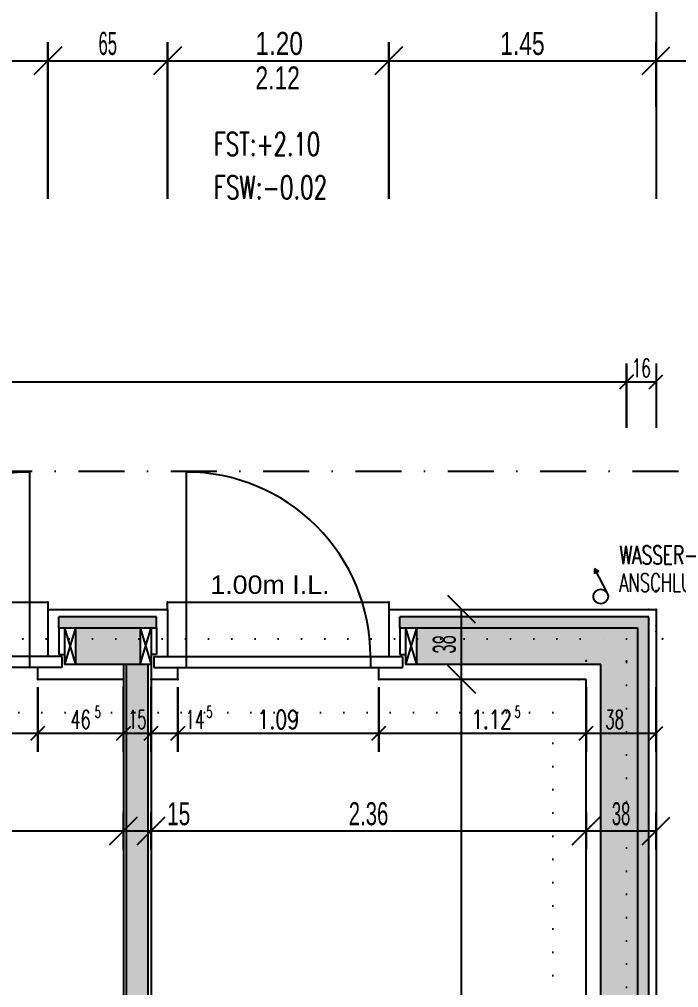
# Model space of a CAD drawing. Header units: millimetres. Extents: x -2875 to 2875, y -1485 to 1485.
# Drawn here: x 1940 to 2298, y 397 to 922 of the extents above; entities that cross this region are included whole.
import ezdxf
from ezdxf.enums import TextEntityAlignment as Align

# ---------------------------------------------------------------- set-up
doc = ezdxf.new("R2010")
doc.units = ezdxf.units.MM
doc.header["$LTSCALE"] = 50
doc.linetypes.add('DASHDOT', pattern=[1, 0.5, -0.25, 0, -0.25])
doc.linetypes.add('DOT', pattern=[0.25, 0, -0.25])
doc.layers.get('0').update_dxf_attribs({"linetype": 'CONTINUOUS'})
for name, color, linetype in [('L', 7, 'CONTINUOUS'), ('MASSE', 7, 'CONTINUOUS'), ('SCHRAFF', 7, 'CONTINUOUS')]:
    doc.layers.add(name, color=color, linetype=linetype)
doc.styles.add('SIMPLEX', font='simplex')
doc.dimstyles.new('CAD400-DIM100', dxfattribs={"dimscale": 5, "dimtxt": 2, "dimasz": 0, "dimexe": 2, "dimexo": 1.849, "dimgap": 0.09, "dimtad": 1, "dimdec": 4, "dimzin": 0, "dimdsep": 46, "dimtxsty": 'Standard', "dimtsz": 0.799999, "dimcen": 0, "dimdle": 0.2, "dimclrd": 4, "dimclre": 4, "dimclrt": 3, "dimadec": 0, "dimazin": 0, "dimtfac": 1, "dimtdec": 4, "dimtmove": 0, "dimatfit": 3, "dimfxl": 0, "dimtolj": 1, "dimtzin": 0, "dimarcsym": 0})
doc.dimstyles.new('CAD400-DIM101', dxfattribs={"dimscale": 5, "dimtxt": 2, "dimasz": 0, "dimexe": 2, "dimexo": 0.849, "dimgap": 0.09, "dimtad": 1, "dimdec": 4, "dimzin": 0, "dimdsep": 46, "dimtxsty": 'Standard', "dimtsz": 0.799999, "dimcen": 0, "dimdle": 0.2, "dimclrd": 4, "dimclre": 4, "dimclrt": 3, "dimadec": 0, "dimazin": 0, "dimtfac": 1, "dimtdec": 4, "dimtmove": 0, "dimatfit": 3, "dimfxl": 0, "dimtolj": 1, "dimtzin": 0, "dimarcsym": 0})
doc.dimstyles.new('CAD400-DIM102', dxfattribs={"dimscale": 5, "dimtxt": 2, "dimasz": 0, "dimexe": 2, "dimexo": 6.649, "dimgap": 0.09, "dimtad": 1, "dimdec": 4, "dimzin": 0, "dimdsep": 46, "dimtxsty": 'Standard', "dimtsz": 0.799999, "dimcen": 0, "dimdle": 0.2, "dimclrd": 4, "dimclre": 4, "dimclrt": 3, "dimadec": 0, "dimazin": 0, "dimtfac": 1, "dimtdec": 4, "dimtmove": 0, "dimatfit": 3, "dimfxl": 0, "dimtolj": 1, "dimtzin": 0, "dimarcsym": 0})
doc.dimstyles.new('CAD400-DIM148', dxfattribs={"dimscale": 5, "dimtxt": 2.5, "dimasz": 0, "dimexe": 2, "dimexo": 23.212, "dimgap": 0.09, "dimtad": 1, "dimdec": 4, "dimzin": 0, "dimdsep": 46, "dimtxsty": 'Standard', "dimtsz": 0.799999, "dimcen": 0, "dimdle": 0.2, "dimclrd": 4, "dimclre": 4, "dimclrt": 2, "dimadec": 0, "dimazin": 0, "dimtfac": 1, "dimtdec": 4, "dimtmove": 0, "dimatfit": 3, "dimfxl": 0, "dimtolj": 1, "dimtzin": 0, "dimarcsym": 0})
doc.dimstyles.new('CAD400-DIM149', dxfattribs={"dimscale": 5, "dimtxt": 2.5, "dimasz": 0, "dimexe": 2, "dimexo": 14.533, "dimgap": 0.09, "dimtad": 1, "dimdec": 4, "dimzin": 0, "dimdsep": 46, "dimtxsty": 'Standard', "dimtsz": 0.799999, "dimcen": 0, "dimdle": 0.2, "dimclrd": 4, "dimclre": 4, "dimclrt": 2, "dimadec": 0, "dimazin": 0, "dimtfac": 1, "dimtdec": 4, "dimtmove": 0, "dimatfit": 3, "dimfxl": 0, "dimtolj": 1, "dimtzin": 0, "dimarcsym": 0})
doc.dimstyles.new('CAD400-DIM189', dxfattribs={"dimscale": 5, "dimtxt": 2, "dimasz": 0, "dimexe": 2, "dimexo": 16.998, "dimgap": 0.09, "dimtad": 1, "dimdec": 4, "dimzin": 0, "dimdsep": 46, "dimtxsty": 'Standard', "dimtsz": 0.799999, "dimcen": 0, "dimdle": 0.2, "dimclrd": 9, "dimclre": 9, "dimclrt": 9, "dimadec": 0, "dimazin": 0, "dimtfac": 1, "dimtdec": 4, "dimtmove": 0, "dimatfit": 3, "dimfxl": 0, "dimtolj": 1, "dimtzin": 0, "dimarcsym": 0})
doc.dimstyles.new('CAD400-DIM190', dxfattribs={"dimscale": 5, "dimtxt": 2, "dimasz": 0, "dimexe": 2, "dimexo": 15.398, "dimgap": 0.09, "dimtad": 1, "dimdec": 4, "dimzin": 0, "dimdsep": 46, "dimtxsty": 'Standard', "dimtsz": 0.799999, "dimcen": 0, "dimdle": 0.2, "dimclrd": 9, "dimclre": 9, "dimclrt": 9, "dimadec": 0, "dimazin": 0, "dimtfac": 1, "dimtdec": 4, "dimtmove": 0, "dimatfit": 3, "dimfxl": 0, "dimtolj": 1, "dimtzin": 0, "dimarcsym": 0})
doc.dimstyles.new('CAD400-DIM2', dxfattribs={"dimscale": 5, "dimtxt": 2, "dimasz": 0, "dimexe": 2, "dimexo": 47.051, "dimgap": 0.09, "dimtad": 1, "dimdec": 4, "dimzin": 0, "dimdsep": 46, "dimtxsty": 'Standard', "dimtsz": 0.799999, "dimcen": 0, "dimdle": 0.2, "dimclrd": 4, "dimclre": 4, "dimclrt": 3, "dimadec": 0, "dimazin": 0, "dimtfac": 1, "dimtdec": 4, "dimtmove": 0, "dimatfit": 3, "dimfxl": 0, "dimtolj": 1, "dimtzin": 0, "dimarcsym": 0})
doc.dimstyles.new('CAD400-DIM44', dxfattribs={"dimscale": 5, "dimtxt": 2.5, "dimasz": 0, "dimexe": 2, "dimexo": 64.551, "dimgap": 0.09, "dimtad": 1, "dimdec": 4, "dimzin": 0, "dimdsep": 46, "dimtxsty": 'Standard', "dimtsz": 0.799999, "dimcen": 0, "dimdle": 0.2, "dimclrd": 4, "dimclre": 4, "dimclrt": 2, "dimadec": 0, "dimazin": 0, "dimtfac": 1, "dimtdec": 4, "dimtmove": 0, "dimatfit": 3, "dimfxl": 0, "dimtolj": 1, "dimtzin": 0, "dimarcsym": 0})
doc.dimstyles.new('CAD400-DIM45', dxfattribs={"dimscale": 5, "dimtxt": 2.5, "dimasz": 0, "dimexe": 2, "dimexo": 54.551, "dimgap": 0.09, "dimtad": 1, "dimdec": 4, "dimzin": 0, "dimdsep": 46, "dimtxsty": 'Standard', "dimtsz": 0.799999, "dimcen": 0, "dimdle": 0.2, "dimclrd": 4, "dimclre": 4, "dimclrt": 2, "dimadec": 0, "dimazin": 0, "dimtfac": 1, "dimtdec": 4, "dimtmove": 0, "dimatfit": 3, "dimfxl": 0, "dimtolj": 1, "dimtzin": 0, "dimarcsym": 0})
doc.dimstyles.new('CAD400-DIM54', dxfattribs={"dimscale": 5, "dimtxt": 2.5, "dimasz": 0, "dimexe": 2, "dimexo": 67.89, "dimgap": 0.09, "dimtad": 1, "dimdec": 4, "dimzin": 0, "dimdsep": 46, "dimtxsty": 'Standard', "dimtsz": 0.799999, "dimcen": 0, "dimdle": 0.2, "dimclrd": 4, "dimclre": 4, "dimclrt": 2, "dimadec": 0, "dimazin": 0, "dimtfac": 1, "dimtdec": 4, "dimtmove": 0, "dimatfit": 3, "dimfxl": 0, "dimtolj": 1, "dimtzin": 0, "dimarcsym": 0})
doc.dimstyles.new('CAD400-DIM7', dxfattribs={"dimscale": 5, "dimtxt": 2, "dimasz": 0, "dimexe": 2, "dimexo": 23.698, "dimgap": 0.09, "dimtad": 1, "dimdec": 4, "dimzin": 0, "dimdsep": 46, "dimtxsty": 'Standard', "dimtsz": 0.799999, "dimcen": 0, "dimdle": 0.2, "dimclrd": 9, "dimclre": 9, "dimclrt": 9, "dimadec": 0, "dimazin": 0, "dimtfac": 1, "dimtdec": 4, "dimtmove": 0, "dimatfit": 3, "dimfxl": 0, "dimtolj": 1, "dimtzin": 0, "dimarcsym": 0})
doc.dimstyles.new('CAD400-DIM76', dxfattribs={"dimscale": 5, "dimtxt": 2.5, "dimasz": 0, "dimexe": 2, "dimexo": 16.465, "dimgap": 0.09, "dimtad": 1, "dimdec": 4, "dimzin": 0, "dimdsep": 46, "dimtxsty": 'Standard', "dimtsz": 0.799999, "dimcen": 0, "dimdle": 0.2, "dimclrd": 4, "dimclre": 4, "dimclrt": 2, "dimadec": 0, "dimazin": 0, "dimtfac": 1, "dimtdec": 4, "dimtmove": 0, "dimatfit": 3, "dimfxl": 0, "dimtolj": 1, "dimtzin": 0, "dimarcsym": 0})
doc.dimstyles.new('CAD400-DIM8', dxfattribs={"dimscale": 5, "dimtxt": 2, "dimasz": 0, "dimexe": 2, "dimexo": 25.298, "dimgap": 0.09, "dimtad": 1, "dimdec": 4, "dimzin": 0, "dimdsep": 46, "dimtxsty": 'Standard', "dimtsz": 0.799999, "dimcen": 0, "dimdle": 0.2, "dimclrd": 9, "dimclre": 9, "dimclrt": 9, "dimadec": 0, "dimazin": 0, "dimtfac": 1, "dimtdec": 4, "dimtmove": 0, "dimatfit": 3, "dimfxl": 0, "dimtolj": 1, "dimtzin": 0, "dimarcsym": 0})
doc.dimstyles.new('CAD400-DIM88', dxfattribs={"dimscale": 5, "dimtxt": 2.5, "dimasz": 0, "dimexe": 2, "dimexo": 11.757, "dimgap": 0.09, "dimtad": 1, "dimdec": 4, "dimzin": 0, "dimdsep": 46, "dimtxsty": 'Standard', "dimtsz": 0.799999, "dimcen": 0, "dimdle": 0.2, "dimclrd": 4, "dimclre": 4, "dimclrt": 2, "dimadec": 0, "dimazin": 0, "dimtfac": 1, "dimtdec": 4, "dimtmove": 0, "dimatfit": 3, "dimfxl": 0, "dimtolj": 1, "dimtzin": 0, "dimarcsym": 0})
doc.dimstyles.new('CAD400-DIM89', dxfattribs={"dimscale": 5, "dimtxt": 2.5, "dimasz": 0, "dimexe": 2, "dimexo": 10.849, "dimgap": 0.09, "dimtad": 1, "dimdec": 4, "dimzin": 0, "dimdsep": 46, "dimtxsty": 'Standard', "dimtsz": 0.799999, "dimcen": 0, "dimdle": 0.2, "dimclrd": 4, "dimclre": 4, "dimclrt": 2, "dimadec": 0, "dimazin": 0, "dimtfac": 1, "dimtdec": 4, "dimtmove": 0, "dimatfit": 3, "dimfxl": 0, "dimtolj": 1, "dimtzin": 0, "dimarcsym": 0})
doc.dimstyles.new('CAD400-DIM90', dxfattribs={"dimscale": 5, "dimtxt": 2.5, "dimasz": 0, "dimexe": 2, "dimexo": 44.151, "dimgap": 0.09, "dimtad": 1, "dimdec": 4, "dimzin": 0, "dimdsep": 46, "dimtxsty": 'Standard', "dimtsz": 0.799999, "dimcen": 0, "dimdle": 0.2, "dimclrd": 4, "dimclre": 4, "dimclrt": 2, "dimadec": 0, "dimazin": 0, "dimtfac": 1, "dimtdec": 4, "dimtmove": 0, "dimatfit": 3, "dimfxl": 0, "dimtolj": 1, "dimtzin": 0, "dimarcsym": 0})
doc.dimstyles.new('CAD400-DIM91', dxfattribs={"dimscale": 5, "dimtxt": 2.5, "dimasz": 0, "dimexe": 2, "dimexo": 43.751, "dimgap": 0.09, "dimtad": 0, "dimdec": 4, "dimzin": 0, "dimdsep": 46, "dimtxsty": 'Standard', "dimtsz": 0.799999, "dimcen": 0, "dimdle": 0.2, "dimclrd": 4, "dimclre": 4, "dimclrt": 2, "dimadec": 0, "dimazin": 0, "dimtfac": 1, "dimtdec": 4, "dimtix": 1, "dimtmove": 0, "dimatfit": 3, "dimfxl": 0, "dimtolj": 1, "dimtzin": 0, "dimarcsym": 0})
doc.dimstyles.new('CAD400-DIM92', dxfattribs={"dimscale": 5, "dimtxt": 2.5, "dimasz": 0, "dimexe": 2, "dimexo": 43.751, "dimgap": 0.09, "dimtad": 1, "dimdec": 4, "dimzin": 0, "dimdsep": 46, "dimtxsty": 'Standard', "dimtsz": 0.799999, "dimcen": 0, "dimdle": 0.2, "dimclrd": 4, "dimclre": 4, "dimclrt": 2, "dimadec": 0, "dimazin": 0, "dimtfac": 1, "dimtdec": 4, "dimtmove": 0, "dimatfit": 3, "dimfxl": 0, "dimtolj": 1, "dimtzin": 0, "dimarcsym": 0})

# ---------------------------------------------------------------- blocks, each defined once
blk = doc.blocks.new('holzfaser')
at = {"layer": 'SCHRAFF'}
for points in [[(1961.549724, 592.245302), (2014.549714, 592.245302), (2014.549724, 598.245302), (1961.549724, 598.245302), (1961.549729, 592.245302)], [(2281.549729, 598.245302), (2146.549714, 598.245302), (2146.549714, 592.245302), (2275.549724, 592.245302), (2275.549714, 15.245312), (2281.549719, 15.245312), (2281.549729, 598.245302)]]:
    blk.add_hatch(color=252, dxfattribs=at).paths.add_polyline_path(points, is_closed=False, flags=16)
blk = doc.blocks.new('daemm')
at = {"layer": 'SCHRAFF'}
for points in [[(1970.549734, 572.245302), (2005.549724, 572.245302), (2005.549724, 592.245302), (1970.549734, 592.245302), (1970.549734, 572.245302)], [(2255.549729, 572.245302), (2255.549709, 24.245312), (2275.549714, 24.245312), (2275.549729, 592.245302), (2155.549714, 592.245302), (2155.549714, 572.245287), (2255.549729, 572.245302)]]:
    blk.add_hatch(color=41, dxfattribs=at).paths.add_polyline_path(points, is_closed=False, flags=16)
blk = doc.blocks.new('holz-2')
at = {"layer": 'SCHRAFF'}
blk.add_hatch(color=41, dxfattribs=at).paths.add_polyline_path([(1998.049714, 79.745302), (1759.049719, 79.745302), (1759.049709, 572.245302), (1747.049704, 572.245302), (1747.049714, 79.745302), (1676.549714, 79.745302), (1676.549714, 63.745302), (2255.549709, 63.745302), (2255.549704, 79.745302), (2010.049714, 79.745302), (2010.049714, 572.245302), (1998.049709, 572.245302), (1998.049714, 79.745302)], is_closed=False, flags=16)
blk = doc.blocks.new('B-7')
at = {"layer": 'L', "color": 9, "linetype": 'DOT'}
for p, q in [((-1258.450265, 586.2453), (2269.54973, 586.2453)), ((2269.54973, 586.2453), (2269.54973, -316.754695)), ((2229.54973, 546.2453), (-1218.450265, 546.2453)), ((2229.54973, -276.754695), (2229.54973, 546.2453))]:
    blk.add_line(p, q, dxfattribs=at)
blk = doc.blocks.new('holzfaser-3')
at = {"layer": 'L', "color": 4, "linetype": 'Continuous'}
for p, q in [((2014.549724, 598.245302), (1961.549729, 598.245302)), ((1961.549734, 592.245302), (1961.549734, 598.245302)), ((2014.549724, 592.245302), (2014.549729, 598.245302)), ((2281.549734, 598.245302), (2146.549719, 598.245302)), ((2146.549719, 592.245302), (2146.549724, 598.245302)), ((2281.549724, 15.245312), (2281.549734, 598.245302))]:
    blk.add_line(p, q, dxfattribs=at)
blk = doc.blocks.new('*D36')
at = {"layer": 'MASSE', "color": 4, "linetype": 'ByBlock'}
for p, q in [((2285.549733, 875.000003), (2285.549733, 910.000003)), ((2345.549733, 910.000003), (2345.549733, 875.000003)), ((2289.299733, 903.750003), (2281.799733, 896.250003)), ((2285.549733, 900.000003), (2345.549733, 900.000003)), ((2341.799733, 896.250003), (2349.299733, 903.750003))]:
    blk.add_line(p, q, dxfattribs=at)
at = {"layer": 'MASSE', "color": 9, "linetype": 'ByBlock'}
for p in [(2345.54973, 677.2453), (2285.54973, 602.2453)]:
    blk.add_point(p, dxfattribs=at)
at = {"layer": 'MASSE', "color": 3, "style": 'SIMPLEX', "width": 0.613426}
blk.add_text('60', height=10, dxfattribs=at).set_placement((2315.54973, 902.5), align=Align.CENTER)
blk = doc.blocks.new('*D89')
at = {"layer": 'MASSE', "color": 9, "linetype": 'ByBlock'}
for p, q in [((-1258.450263, 700.709057), (-1258.450263, 735.709057)), ((2269.549733, 735.709057), (2269.549733, 700.709057)), ((-1254.725263, 729.434057), (-1262.175262, 721.984057)), ((-1258.450263, 725.709057), (2269.549733, 725.709057)), ((2265.824733, 721.984057), (2273.274733, 729.434057))]:
    blk.add_line(p, q, dxfattribs=at)
for p in [(-1258.450265, 574.21895), (2269.54973, 574.21895)]:
    blk.add_point(p, dxfattribs=at)
at = {"layer": 'MASSE', "color": 9, "style": 'SIMPLEX', "width": 0.747466}
blk.add_text('BODENPLATTE  35.28', height=10, dxfattribs=at).set_placement((505.549735, 728.209055), align=Align.CENTER)
blk = doc.blocks.new('*D90')
at = {"layer": 'MASSE', "color": 9, "linetype": 'ByBlock'}
for p, q in [((2269.549733, 700.709057), (2269.549733, 735.709057)), ((2285.549733, 735.709057), (2285.549733, 700.709057)), ((2273.274733, 729.434057), (2265.824733, 721.984057)), ((2269.549733, 725.709057), (2285.549733, 725.709057)), ((2281.824733, 721.984057), (2289.274733, 729.434057))]:
    blk.add_line(p, q, dxfattribs=at)
for p in [(2285.54973, 590.21895), (2269.54973, 574.21895)]:
    blk.add_point(p, dxfattribs=at)
at = {"layer": 'MASSE', "color": 9, "style": 'SIMPLEX', "width": 0.602355}
blk.add_text('16', height=10, dxfattribs=at).set_placement((2277.54973, 728.209055), align=Align.CENTER)
blk = doc.blocks.new('*D187')
at = {"layer": 'MASSE', "color": 4, "linetype": 'ByBlock'}
for p, q in [((-1274.450263, 925.000003), (-1274.450263, 1010.000003)), ((2285.549733, 1010.000003), (2285.549733, 925.000003)), ((-1266.950263, 1007.500003), (-1281.950263, 992.500003)), ((2278.049733, 992.500003), (2293.049733, 1007.500003)), ((-1274.450263, 1000.000003), (2285.549733, 1000.000003))]:
    blk.add_line(p, q, dxfattribs=at)
at = {"layer": 'MASSE', "color": 9, "linetype": 'ByBlock'}
for p in [(-1274.450265, 602.2453), (2285.54973, 602.2453)]:
    blk.add_point(p, dxfattribs=at)
at = {"layer": 'MASSE', "color": 2, "width": 0.657963}
blk.add_text('35.60', height=12.5, dxfattribs=at).set_placement((505.549735, 1003.125), align=Align.CENTER)
blk = doc.blocks.new('*D192')
at = {"layer": 'MASSE', "color": 4, "linetype": 'ByBlock'}
for p, q in [((733.049733, 957.500003), (718.049733, 942.500003)), ((725.549733, 875.000003), (725.549733, 960.000003)), ((2278.049733, 942.500003), (2293.049733, 957.500003)), ((2285.549733, 960.000003), (2285.549733, 875.000003)), ((725.549733, 950.000003), (2285.549733, 950.000003))]:
    blk.add_line(p, q, dxfattribs=at)
at = {"layer": 'MASSE', "color": 9, "linetype": 'ByBlock'}
for p in [(725.54973, 602.2453), (2285.54973, 602.2453)]:
    blk.add_point(p, dxfattribs=at)
at = {"layer": 'MASSE', "color": 2, "width": 0.72}
blk.add_text('15.60', height=12.5, dxfattribs=at).set_placement((1505.54973, 953.125), align=Align.CENTER)
blk = doc.blocks.new('*D207')
at = {"layer": 'MASSE', "color": 4, "linetype": 'ByBlock'}
for p, q in [((2607.500002, 594.745302), (2592.500002, 609.745302)), ((2610.000002, 602.245302), (2525.000002, 602.245302)), ((2600.000002, -707.754693), (2600.000002, 602.245302)), ((2592.500002, -700.254693), (2607.500002, -715.254693)), ((2525.000002, -707.754693), (2610.000002, -707.754693))]:
    blk.add_line(p, q, dxfattribs=at)
at = {"layer": 'MASSE', "color": 9, "linetype": 'ByBlock'}
for p in [(2310.54973, 602.2453), (2060.54973, -707.754695)]:
    blk.add_point(p, dxfattribs=at)
at = {"layer": 'MASSE', "color": 2, "width": 0.794953}
blk.add_text('13.10', height=12.5, rotation=90, dxfattribs=at).set_placement((2596.875, -52.754695), align=Align.CENTER)
blk = doc.blocks.new('alu-16')
at = {"layer": 'L', "color": 4, "linetype": 'Continuous'}
for p, q in [((1835.54973, 602.2453), (1835.54973, 606.2453)), ((1835.54973, 606.2453), (1955.54973, 606.2453)), ((1955.54973, 606.2453), (1955.54973, 602.2453))]:
    blk.add_line(p, q, dxfattribs=at)
blk = doc.blocks.new('alu-17')
at = {"layer": 'L', "color": 4, "linetype": 'Continuous'}
for p, q in [((2020.549725, 602.2453), (2020.54973, 606.2453)), ((2020.54973, 606.2453), (2140.54973, 606.2453)), ((2140.54973, 606.2453), (2140.54973, 602.2453))]:
    blk.add_line(p, q, dxfattribs=at)
blk = doc.blocks.new('*D262')
at = {"layer": 'MASSE', "color": 4, "linetype": 'ByBlock'}
for p, q in [((1768.049732, 489.500002), (1753.049732, 474.500002)), ((1760.549732, 492.000002), (1760.549732, 472.000002)), ((1989.049732, 474.500002), (2004.049732, 489.500002)), ((1996.549732, 472.000002), (1996.549732, 492.000002)), ((1760.549732, 482.000002), (1996.549732, 482.000002))]:
    blk.add_line(p, q, dxfattribs=at)
at = {"layer": 'MASSE', "color": 9, "linetype": 'ByBlock'}
for p in [(1760.54973, 555.3265), (1996.54973, 546.2453)]:
    blk.add_point(p, dxfattribs=at)
at = {"layer": 'MASSE', "color": 2, "width": 0.66}
blk.add_text('2.36', height=12.5, dxfattribs=at).set_placement((1878.54973, 485.125), align=Align.CENTER)
blk = doc.blocks.new('*D263')
at = {"layer": 'MASSE', "color": 4, "linetype": 'ByBlock'}
for p, q in [((2004.049732, 489.500002), (1989.049732, 474.500002)), ((1996.549732, 492.000002), (1996.549732, 472.000002)), ((2004.049732, 474.500002), (2019.049732, 489.500002)), ((2011.549732, 472.000002), (2011.549732, 492.000002)), ((1996.549732, 482.000002), (2011.549732, 482.000002))]:
    blk.add_line(p, q, dxfattribs=at)
at = {"layer": 'MASSE', "color": 9, "linetype": 'ByBlock'}
for p in [(1996.54973, 546.2453), (2011.54973, 546.2453)]:
    blk.add_point(p, dxfattribs=at)
at = {"layer": 'MASSE', "color": 2, "width": 0.671642}
blk.add_text('15', height=12.5, dxfattribs=at).set_placement((2026.54973, 485.125), align=Align.CENTER)
blk = doc.blocks.new('*D264')
at = {"layer": 'MASSE', "color": 4, "linetype": 'ByBlock'}
for p, q in [((2019.049732, 489.500002), (2004.049732, 474.500002)), ((2011.549732, 492.000002), (2011.549732, 472.000002)), ((2240.049733, 474.500002), (2255.049733, 489.500002)), ((2247.549733, 472.000002), (2247.549733, 492.000002)), ((2011.549732, 482.000002), (2247.549733, 482.000002))]:
    blk.add_line(p, q, dxfattribs=at)
at = {"layer": 'MASSE', "color": 9, "linetype": 'ByBlock'}
for p in [(2247.54973, 555.3265), (2011.54973, 546.2453)]:
    blk.add_point(p, dxfattribs=at)
at = {"layer": 'MASSE', "color": 2, "width": 0.66}
blk.add_text('2.36', height=12.5, dxfattribs=at).set_placement((2129.54973, 485.125), align=Align.CENTER)
blk = doc.blocks.new('*D265')
at = {"layer": 'MASSE', "color": 4, "linetype": 'ByBlock'}
for p, q in [((2255.049733, 489.500002), (2240.049733, 474.500002)), ((2247.549733, 492.000002), (2247.549733, 472.000002)), ((2278.049733, 474.500002), (2293.049733, 489.500002)), ((2285.549733, 472.000002), (2285.549733, 492.000002)), ((2247.549733, 482.000002), (2285.549733, 482.000002))]:
    blk.add_line(p, q, dxfattribs=at)
at = {"layer": 'MASSE', "color": 9, "linetype": 'ByBlock'}
for p in [(2285.54973, 593.3265), (2247.54973, 555.3265)]:
    blk.add_point(p, dxfattribs=at)
at = {"layer": 'MASSE', "color": 2, "width": 0.538922}
blk.add_text('38', height=12.5, dxfattribs=at).set_placement((2266.54973, 485.125), align=Align.CENTER)
blk = doc.blocks.new('*D284')
at = {"layer": 'MASSE', "color": 4, "linetype": 'ByBlock'}
for p, q in [((1835.549732, 825.000003), (1835.549732, 910.000003)), ((1955.549732, 910.000003), (1955.549732, 825.000003)), ((1843.049732, 907.500003), (1828.049732, 892.500003)), ((1948.049732, 892.500003), (1963.049732, 907.500003)), ((1835.549732, 900.000003), (1955.549732, 900.000003))]:
    blk.add_line(p, q, dxfattribs=at)
at = {"layer": 'MASSE', "color": 9, "linetype": 'ByBlock'}
for p in [(1835.54973, 606.2453), (1955.54973, 606.2453)]:
    blk.add_point(p, dxfattribs=at)
at = {"layer": 'MASSE', "color": 2}
for s, width, p in [('1.20', 0.792, (1883.17473, 903.125)), ('2.12', 0.741573, (1883.17473, 884.375))]:
    blk.add_text(s, height=12.5, dxfattribs=dict(at, width=width)).set_placement(p)
blk = doc.blocks.new('*D285')
at = {"layer": 'MASSE', "color": 4, "linetype": 'ByBlock'}
for p, q in [((1955.549732, 825.000003), (1955.549732, 910.000003)), ((2020.549732, 910.000003), (2020.549732, 825.000003)), ((1963.049732, 907.500003), (1948.049732, 892.500003)), ((2013.049732, 892.500003), (2028.049732, 907.500003)), ((1955.549732, 900.000003), (2020.549732, 900.000003))]:
    blk.add_line(p, q, dxfattribs=at)
at = {"layer": 'MASSE', "color": 9, "linetype": 'ByBlock'}
for p in [(1955.54973, 606.2453), (2020.54973, 606.2453)]:
    blk.add_point(p, dxfattribs=at)
at = {"layer": 'MASSE', "color": 2, "width": 0.538922}
blk.add_text('65', height=12.5, dxfattribs=at).set_placement((1988.04973, 903.125), align=Align.CENTER)
blk = doc.blocks.new('*D286')
at = {"layer": 'MASSE', "color": 4, "linetype": 'ByBlock'}
for p, q in [((2020.549732, 825.000003), (2020.549732, 910.000003)), ((2140.549733, 910.000003), (2140.549733, 825.000003)), ((2028.049732, 907.500003), (2013.049732, 892.500003)), ((2133.049733, 892.500003), (2148.049733, 907.500003)), ((2020.549732, 900.000003), (2140.549733, 900.000003))]:
    blk.add_line(p, q, dxfattribs=at)
at = {"layer": 'MASSE', "color": 9, "linetype": 'ByBlock'}
for p in [(2020.54973, 606.2453), (2140.54973, 606.2453)]:
    blk.add_point(p, dxfattribs=at)
at = {"layer": 'MASSE', "color": 2}
for s, width, p in [('1.20', 0.792, (2068.17473, 903.125)), ('2.12', 0.741573, (2068.17473, 884.375))]:
    blk.add_text(s, height=12.5, dxfattribs=dict(at, width=width)).set_placement(p)
blk = doc.blocks.new('*D287')
at = {"layer": 'MASSE', "color": 4, "linetype": 'ByBlock'}
for p, q in [((2140.549733, 825.000003), (2140.549733, 910.000003)), ((2285.549733, 910.000003), (2285.549733, 825.000003)), ((2148.049733, 907.500003), (2133.049733, 892.500003)), ((2278.049733, 892.500003), (2293.049733, 907.500003)), ((2140.549733, 900.000003), (2285.549733, 900.000003))]:
    blk.add_line(p, q, dxfattribs=at)
at = {"layer": 'MASSE', "color": 9, "linetype": 'ByBlock'}
for p in [(2140.54973, 606.2453), (2285.54973, 602.2453)]:
    blk.add_point(p, dxfattribs=at)
at = {"layer": 'MASSE', "color": 2, "width": 0.741573}
blk.add_text('1.45', height=12.5, dxfattribs=at).set_placement((2213.04973, 903.125), align=Align.CENTER)
blk = doc.blocks.new('text-18')
at = {"layer": 'L', "color": 2, "style": 'SIMPLEX'}
for s, width, p in [('FST:+2.10', 0.672995, (2045.612215, 848.5)), ('FSW:-0.02', 0.683019, (2045.612215, 825))]:
    blk.add_text(s, height=12.5, dxfattribs=dict(at, width=width)).set_placement(p)
at = {"layer": 'L', "color": 4, "width": 1.088589}
blk.add_text('1.00m I.L.', height=10, dxfattribs=at).set_placement((2076.049725, 610.6453), align=Align.CENTER)
blk = doc.blocks.new('*D314')
at = {"layer": 'MASSE', "color": 4, "linetype": 'ByBlock'}
for p, q in [((1841.049728, 560.000003), (1841.049728, 525.000003)), ((1950.049728, 525.000003), (1950.049728, 560.000003)), ((1844.799728, 538.750003), (1837.299728, 531.250003)), ((1946.299728, 531.250003), (1953.799728, 538.750003)), ((1841.049728, 535.000003), (1950.049728, 535.000003))]:
    blk.add_line(p, q, dxfattribs=at)
at = {"layer": 'MASSE', "color": 9, "linetype": 'ByBlock'}
for p in [(1841.049725, 564.2453), (1950.049725, 564.2453)]:
    blk.add_point(p, dxfattribs=at)
at = {"layer": 'MASSE', "color": 3, "style": 'SIMPLEX', "width": 0.754004}
blk.add_text('1.09', height=10, dxfattribs=at).set_placement((1895.549725, 537.5), align=Align.CENTER)
blk = doc.blocks.new('*D315')
at = {"layer": 'MASSE', "color": 4, "linetype": 'ByBlock'}
for p, q in [((1950.049728, 560.000003), (1950.049728, 525.000003)), ((1996.549732, 525.000003), (1996.549732, 560.000003)), ((1953.799728, 538.750003), (1946.299728, 531.250003)), ((1992.799732, 531.250003), (2000.299732, 538.750003)), ((1950.049728, 535.000003), (1996.549732, 535.000003))]:
    blk.add_line(p, q, dxfattribs=at)
at = {"layer": 'MASSE', "color": 9, "linetype": 'ByBlock'}
for p in [(1950.049725, 564.2453), (1996.54973, 564.2453)]:
    blk.add_point(p, dxfattribs=at)
at = {"layer": 'MASSE', "color": 3, "style": 'SIMPLEX', "width": 0.632962}
blk.add_text('46', height=10, dxfattribs=at).set_placement((1973.299725, 537.5), align=Align.CENTER)
at = {"layer": 'MASSE', "color": 3, "style": 'SIMPLEX', "width": 0.585075}
blk.add_text('5', height=6.25, dxfattribs=at).set_placement((1981.030975, 543.4375))
blk = doc.blocks.new('*D316')
at = {"layer": 'MASSE', "color": 4, "linetype": 'ByBlock'}
for p, q in [((1996.549732, 560.000003), (1996.549732, 525.000003)), ((2011.549732, 525.000003), (2011.549732, 560.000003)), ((2000.299732, 538.750003), (1992.799732, 531.250003)), ((2007.799732, 531.250003), (2015.299732, 538.750003)), ((1996.549732, 535.000003), (2011.549732, 535.000003))]:
    blk.add_line(p, q, dxfattribs=at)
at = {"layer": 'MASSE', "color": 9, "linetype": 'ByBlock'}
for p in [(1996.54973, 564.2453), (2011.54973, 564.2453)]:
    blk.add_point(p, dxfattribs=at)
at = {"layer": 'MASSE', "color": 3, "style": 'SIMPLEX', "width": 0.581294}
blk.add_text('15', height=10, dxfattribs=at).set_placement((2004.04973, 537.5), align=Align.CENTER)
blk = doc.blocks.new('*D317')
at = {"layer": 'MASSE', "color": 4, "linetype": 'ByBlock'}
for p, q in [((2011.549732, 560.000003), (2011.549732, 525.000003)), ((2026.049732, 525.000003), (2026.049732, 560.000003)), ((2015.299732, 538.750003), (2007.799732, 531.250003)), ((2022.299732, 531.250003), (2029.799732, 538.750003)), ((2011.549732, 535.000003), (2026.049732, 535.000003))]:
    blk.add_line(p, q, dxfattribs=at)
at = {"layer": 'MASSE', "color": 9, "linetype": 'ByBlock'}
for p in [(2011.54973, 564.2453), (2026.04973, 564.2453)]:
    blk.add_point(p, dxfattribs=at)
at = {"layer": 'MASSE', "color": 3, "style": 'SIMPLEX', "width": 0.612245}
blk.add_text('14', height=10, dxfattribs=at).set_placement((2035.361325, 537.5), align=Align.CENTER)
at = {"layer": 'MASSE', "color": 3, "style": 'SIMPLEX', "width": 0.585075}
blk.add_text('5', height=6.25, dxfattribs=at).set_placement((2041.623825, 543.4375))
blk = doc.blocks.new('*D318')
at = {"layer": 'MASSE', "color": 4, "linetype": 'ByBlock'}
for p, q in [((2026.049732, 560.000003), (2026.049732, 525.000003)), ((2135.049733, 525.000003), (2135.049733, 560.000003)), ((2029.799732, 538.750003), (2022.299732, 531.250003)), ((2131.299733, 531.250003), (2138.799733, 538.750003)), ((2026.049732, 535.000003), (2135.049733, 535.000003))]:
    blk.add_line(p, q, dxfattribs=at)
at = {"layer": 'MASSE', "color": 9, "linetype": 'ByBlock'}
for p in [(2026.04973, 564.2453), (2135.04973, 564.2453)]:
    blk.add_point(p, dxfattribs=at)
at = {"layer": 'MASSE', "color": 3, "style": 'SIMPLEX', "width": 0.754004}
blk.add_text('1.09', height=10, dxfattribs=at).set_placement((2080.54973, 537.5), align=Align.CENTER)
blk = doc.blocks.new('*D319')
at = {"layer": 'MASSE', "color": 4, "linetype": 'ByBlock'}
for p, q in [((2135.049733, 560.000003), (2135.049733, 525.000003)), ((2247.549733, 525.000003), (2247.549733, 560.000003)), ((2138.799733, 538.750003), (2131.299733, 531.250003)), ((2243.799733, 531.250003), (2251.299733, 538.750003)), ((2135.049733, 535.000003), (2247.549733, 535.000003))]:
    blk.add_line(p, q, dxfattribs=at)
at = {"layer": 'MASSE', "color": 9, "linetype": 'ByBlock'}
for p in [(2247.54973, 574.2453), (2135.04973, 564.2453)]:
    blk.add_point(p, dxfattribs=at)
at = {"layer": 'MASSE', "color": 3, "style": 'SIMPLEX', "width": 0.732678}
blk.add_text('1.12', height=10, dxfattribs=at).set_placement((2196.29973, 537.5), align=Align.CENTER)
at = {"layer": 'MASSE', "color": 3, "style": 'SIMPLEX', "width": 0.585075}
blk.add_text('5', height=6.25, dxfattribs=at).set_placement((2208.84348, 543.4375))
blk = doc.blocks.new('*D320')
at = {"layer": 'MASSE', "color": 4, "linetype": 'ByBlock'}
for p, q in [((2247.549733, 560.000003), (2247.549733, 525.000003)), ((2285.549733, 525.000003), (2285.549733, 560.000003)), ((2251.299733, 538.750003), (2243.799733, 531.250003)), ((2281.799733, 531.250003), (2289.299733, 538.750003)), ((2247.549733, 535.000003), (2285.549733, 535.000003))]:
    blk.add_line(p, q, dxfattribs=at)
at = {"layer": 'MASSE', "color": 9, "linetype": 'ByBlock'}
for p in [(2285.54973, 612.2453), (2247.54973, 574.2453)]:
    blk.add_point(p, dxfattribs=at)
at = {"layer": 'MASSE', "color": 3, "style": 'SIMPLEX', "width": 0.594136}
blk.add_text('38', height=10, dxfattribs=at).set_placement((2263.04973, 537.5), align=Align.CENTER)
blk = doc.blocks.new('*D389')
at = {"layer": 'MASSE', "color": 4, "linetype": 'ByBlock'}
for p, q in [((2187.500002, 556.745302), (2172.500002, 571.745302)), ((2190.000002, 564.245302), (2170.000002, 564.245302)), ((2180.000002, 82.745302), (2180.000002, 564.245302)), ((2172.500002, 90.245302), (2187.500002, 75.245302)), ((2170.000002, 82.745302), (2190.000002, 82.745302))]:
    blk.add_line(p, q, dxfattribs=at)
at = {"layer": 'MASSE', "color": 9, "linetype": 'ByBlock'}
for p in [(2243.666665, 564.2453), (2011.549725, 82.7453)]:
    blk.add_point(p, dxfattribs=at)
at = {"layer": 'MASSE', "color": 3, "width": 0.79602}
blk.add_text('5', height=7.5, rotation=90, dxfattribs=at).set_placement((2169.5, 334.9953))
at = {"layer": 'MASSE', "color": 2, "width": 0.744361}
blk.add_text('4.81', height=12.5, rotation=90, dxfattribs=at).set_placement((2176.875, 319.8953), align=Align.CENTER)
blk = doc.blocks.new('*D390')
at = {"layer": 'MASSE', "color": 4, "linetype": 'ByBlock'}
for p, q in [((2187.500002, 594.745302), (2172.500002, 609.745302)), ((2170.000002, 602.245302), (2190.000002, 602.245302)), ((2180.000002, 564.245302), (2180.000002, 602.245302)), ((2172.500002, 571.745302), (2187.500002, 556.745302)), ((2190.000002, 564.245302), (2170.000002, 564.245302))]:
    blk.add_line(p, q, dxfattribs=at)
at = {"layer": 'MASSE', "color": 9, "linetype": 'ByBlock'}
for p in [(2281.666665, 602.2453), (2243.666665, 564.2453)]:
    blk.add_point(p, dxfattribs=at)
at = {"layer": 'MASSE', "color": 2, "width": 0.538922}
blk.add_text('38', height=12.5, rotation=90, dxfattribs=at).set_placement((2176.875, 583.2453), align=Align.CENTER)
blk = doc.blocks.new('gips-2')
at = {"layer": 'L', "color": 9, "linetype": 'Continuous'}
for p, q in [((1996.54973, 572.2453), (1996.549725, 82.7453)), ((2011.54973, 572.2453), (2011.549725, 82.7453))]:
    blk.add_line(p, q, dxfattribs=at)
blk = doc.blocks.new('daemm-3')
at = {"layer": 'L', "color": 3, "linetype": 'Continuous'}
for p, q in [((1961.549739, 592.245302), (2014.549724, 592.245302)), ((1961.549744, 592.245302), (1961.549744, 577.745302)), ((1964.549739, 592.245302), (1964.549739, 572.245302)), ((1970.549739, 592.245302), (1970.549739, 572.245302)), ((2005.549729, 592.245302), (2005.549729, 572.245302)), ((2011.549729, 592.245302), (2011.549729, 572.245302)), ((2014.549729, 592.245302), (2014.549729, 577.745302)), ((2146.549719, 592.245302), (2275.549734, 592.245302)), ((2146.549724, 592.245302), (2146.549724, 577.745302)), ((2149.549709, 592.245302), (2149.549709, 572.245302)), ((2155.549719, 592.245317), (2155.549719, 572.245287)), ((2275.549734, 592.245302), (2275.549724, 15.245312)), ((1961.549744, 577.745302), (1964.549739, 577.745302)), ((2014.549729, 577.745302), (2011.549724, 577.745302)), ((2146.549724, 577.745302), (2149.549709, 577.745302)), ((2011.549729, 572.245302), (1964.549734, 572.245302)), ((2255.549734, 572.245302), (2149.549704, 572.245302)), ((2255.549719, 18.245312), (2255.549734, 572.245302))]:
    blk.add_line(p, q, dxfattribs=at)
at = {"layer": 'L', "color": 4, "linetype": 'Continuous'}
for p, q in [((1970.549739, 592.245302), (1964.549734, 572.245302)), ((1964.549734, 592.245302), (1970.549739, 572.245302)), ((2005.549724, 592.245302), (2011.549724, 572.245302)), ((2005.549729, 572.245302), (2011.549724, 592.245302)), ((2155.549719, 592.245302), (2149.549719, 572.245302)), ((2149.549719, 592.245302), (2155.549719, 572.245302))]:
    blk.add_line(p, q, dxfattribs=at)
blk = doc.blocks.new('rahmen-13')
at = {"layer": 'L', "color": 4, "linetype": 'Continuous'}
blk.add_line((2030.549738, 676.745301), (2030.549738, 576.745301), dxfattribs=at)
at = {"layer": 'L', "color": 2, "linetype": 'Continuous'}
for p, q in [((2013.049728, 576.745301), (2148.049728, 576.745301)), ((2013.049728, 576.745301), (2013.049728, 570.745301)), ((2030.549738, 576.745301), (2030.549738, 570.745301)), ((2130.549738, 576.745301), (2130.549738, 570.745301)), ((2148.049728, 576.745301), (2148.049728, 570.745301)), ((2013.049728, 570.745301), (2148.049728, 570.745301))]:
    blk.add_line(p, q, dxfattribs=at)
at = {"layer": 'L', "color": 4, "linetype": 'Continuous'}
blk.add_arc((2030.549748, 576.745301), 100, 0, 90.000006, dxfattribs=at)
blk = doc.blocks.new('rahmen-14')
at = {"layer": 'L', "color": 4, "linetype": 'Continuous'}
blk.add_line((1945.549732, 676.745301), (1945.549732, 576.745301), dxfattribs=at)
at = {"layer": 'L', "color": 2, "linetype": 'Continuous'}
for p, q in [((1963.049732, 576.745301), (1828.049732, 576.745301)), ((1828.049732, 576.745301), (1828.049732, 570.745301)), ((1845.549732, 576.745301), (1845.549732, 570.745301)), ((1945.549732, 576.745301), (1945.549732, 570.745301)), ((1963.049732, 576.745301), (1963.049732, 570.745301)), ((1963.049732, 570.745301), (1828.049732, 570.745301))]:
    blk.add_line(p, q, dxfattribs=at)
at = {"layer": 'L', "color": 4, "linetype": 'Continuous'}
blk.add_arc((1945.549732, 576.745301), 100, 90, 180, dxfattribs=at)
blk = doc.blocks.new('holz-10')
at = {"layer": 'L', "color": 1, "linetype": 'Continuous'}
for p, q in [((1955.549724, 602.245302), (2020.549724, 602.245302)), ((1955.549724, 602.245302), (1955.549724, 576.745302)), ((2020.549724, 602.245302), (2020.549724, 576.745302)), ((2140.549724, 602.245302), (2285.549734, 602.245302)), ((2140.549729, 602.245302), (2140.549729, 576.745302)), ((2285.549734, 602.245302), (2285.549729, 9.245302)), ((1950.049724, 564.245302), (1950.049724, 570.745302)), ((2026.049729, 564.245302), (2026.049729, 570.745302)), ((2135.049729, 564.245302), (2135.049729, 570.745302)), ((1996.549729, 564.245302), (1950.049724, 564.245302)), ((2026.049729, 564.245302), (2011.549729, 564.245302)), ((2247.549734, 564.245302), (2135.049729, 564.245302)), ((2247.549709, 82.745302), (2247.549734, 564.245302))]:
    blk.add_line(p, q, dxfattribs=at)
blk = doc.blocks.new('ak')
at = {"layer": 'L', "color": 34, "linetype": 'DASHDOT'}
blk.add_line((-1334.450262, 677.2453), (2345.549733, 677.2453), dxfattribs=at)
blk = doc.blocks.new('holz-12')
at = {"layer": 'L', "color": 3, "linetype": 'Continuous'}
for p, q in [((1998.049719, 572.245302), (1998.049719, 79.745302)), ((2010.049719, 79.745302), (2010.049719, 572.245302))]:
    blk.add_line(p, q, dxfattribs=at)
blk = doc.blocks.new('*D505')
at = {"layer": 'MASSE', "color": 9, "linetype": 'ByBlock'}
for p, q in [((2402.738487, 582.520302), (2395.288488, 589.970303)), ((2409.013487, 586.245302), (2374.013487, 586.245302)), ((2399.013487, -316.754692), (2399.013487, 586.245302)), ((2395.288488, -313.029693), (2402.738487, -320.479693)), ((2374.013487, -316.754692), (2409.013487, -316.754692))]:
    blk.add_line(p, q, dxfattribs=at)
for p in [(2289.025345, 586.2453), (2289.025345, -316.754695)]:
    blk.add_point(p, dxfattribs=at)
at = {"layer": 'MASSE', "color": 9, "style": 'SIMPLEX', "width": 0.757909}
blk.add_text('BODENPLATTE  9.03', height=10, rotation=90, dxfattribs=at).set_placement((2396.513485, 134.745305), align=Align.CENTER)
blk = doc.blocks.new('*D506')
at = {"layer": 'MASSE', "color": 9, "linetype": 'ByBlock'}
for p, q in [((2402.738487, 598.520302), (2395.288488, 605.970303)), ((2409.013487, 602.245302), (2374.013487, 602.245302)), ((2399.013487, 586.245302), (2399.013487, 602.245302)), ((2395.288488, 589.970303), (2402.738487, 582.520302)), ((2374.013487, 586.245302), (2409.013487, 586.245302))]:
    blk.add_line(p, q, dxfattribs=at)
for p in [(2305.025345, 602.2453), (2289.025345, 586.2453)]:
    blk.add_point(p, dxfattribs=at)
at = {"layer": 'MASSE', "color": 9, "style": 'SIMPLEX', "width": 0.602355}
blk.add_text('16', height=10, rotation=90, dxfattribs=at).set_placement((2396.513485, 594.2453), align=Align.CENTER)
blk = doc.blocks.new('hahnen')
at = {"layer": 'L', "color": 140, "linetype": 'Continuous'}
for p, q in [((2252.226253, 624.250907), (2252.226193, 621.444102)), ((2254.605018, 622.703662), (2252.226253, 624.250907)), ((2252.226258, 624.250907), (2259.095393, 611.096862))]:
    blk.add_line(p, q, dxfattribs=at)
blk.add_circle((2255.54973, 609.2453), 3.999993, dxfattribs=at)
at = {"layer": 'L', "color": 140, "style": 'SIMPLEX'}
for s, width, p in [('WASSER-', 0.671825, (2265.635425, 626.7453)), ('ANSCHLUSS', 0.64965, (2265.635425, 611.7453))]:
    blk.add_text(s, height=10, dxfattribs=dict(at, width=width)).set_placement(p)

msp = doc.modelspace()

# ---------------------------------------------------------------- block references
for name in ['holzfaser', 'daemm', 'holz-2']:
    msp.add_blockref(name, (0, 0))
at = {"layer": 'L'}
for name in ['text-18', 'ak', 'rahmen-14', 'rahmen-13', 'hahnen', 'alu-16', 'alu-17', 'holz-10', 'holzfaser-3', 'daemm-3', 'B-7', 'holz-12', 'gips-2']:
    msp.add_blockref(name, (0, 0), dxfattribs=at)

# ---------------------------------------------------------------- dimensions: what is measured, and where the dimension line sits
at = {"layer": 'MASSE', "color": 4}
for base, p1, p2, dimstyle, picture, middle in [((-1274.450263, 1000.000003), (-1274.450265, 602.2453), (2285.54973, 602.2453), 'CAD400-DIM44', '*D187', (505.549735, 1009.375)), ((725.549733, 950.000003), (725.54973, 602.2453), (2285.54973, 602.2453), 'CAD400-DIM45', '*D192', (1505.54973, 959.375)), ((1835.549732, 900.000003), (1835.54973, 606.2453), (1955.54973, 606.2453), 'CAD400-DIM91', '*D284', (1895.54973, 900)), ((1955.549732, 900.000003), (1955.54973, 606.2453), (2020.54973, 606.2453), 'CAD400-DIM92', '*D285', (1988.04973, 909.375)), ((2020.549732, 900.000003), (2020.54973, 606.2453), (2140.54973, 606.2453), 'CAD400-DIM91', '*D286', (2080.54973, 900)), ((2140.549733, 900.000003), (2140.54973, 606.2453), (2285.54973, 602.2453), 'CAD400-DIM90', '*D287', (2213.04973, 909.375)), ((2285.549733, 900.000003), (2285.54973, 602.2453), (2345.54973, 677.2453), 'CAD400-DIM2', '*D36', (2315.54973, 907.5)), ((2247.549733, 535.000003), (2247.54973, 574.2453), (2285.54973, 612.2453), 'CAD400-DIM102', '*D320', (2263.04973, 542.5)), ((2247.549733, 482.000002), (2247.54973, 555.3265), (2285.54973, 593.3265), 'CAD400-DIM76', '*D265', (2266.54973, 491.375)), ((2135.049733, 535.000003), (2135.04973, 564.2453), (2247.54973, 574.2453), 'CAD400-DIM100', '*D319', (2199.22473, 542.5)), ((1841.049728, 535.000003), (1841.049725, 564.2453), (1950.049725, 564.2453), 'CAD400-DIM101', '*D314', (1895.549725, 542.5)), ((1950.049728, 535.000003), (1950.049725, 564.2453), (1996.54973, 564.2453), 'CAD400-DIM101', '*D315', (1976.224725, 542.5)), ((1996.549732, 535.000003), (1996.54973, 564.2453), (2011.54973, 564.2453), 'CAD400-DIM101', '*D316', (2004.04973, 542.5)), ((2011.549732, 535.000003), (2011.54973, 564.2453), (2026.04973, 564.2453), 'CAD400-DIM101', '*D317', (2037.786325, 542.5)), ((2026.049732, 535.000003), (2026.04973, 564.2453), (2135.04973, 564.2453), 'CAD400-DIM101', '*D318', (2080.54973, 542.5)), ((1760.549732, 482.000002), (1760.54973, 555.3265), (1996.54973, 546.2453), 'CAD400-DIM88', '*D262', (1878.54973, 491.375)), ((2011.549732, 482.000002), (2011.54973, 546.2453), (2247.54973, 555.3265), 'CAD400-DIM88', '*D264', (2129.54973, 491.375)), ((1996.549732, 482.000002), (1996.54973, 546.2453), (2011.54973, 546.2453), 'CAD400-DIM89', '*D263', (2026.54973, 491.375))]:
    dim = msp.add_linear_dim(base=base, p1=p1, p2=p2, dimstyle=dimstyle, dxfattribs=at)
    dim.commit()
    dim.dimension.update_dxf_attribs({"geometry": picture, "text_midpoint": middle, "dimtype": 128})
at = {"layer": 'MASSE', "color": 9}
dim = msp.add_linear_dim(base=(-1258.450263, 725.709057), p1=(-1258.450265, 574.21895), p2=(2269.54973, 574.21895), dimstyle='CAD400-DIM8', override={"dimpost": 'BODENPLATTE  <>'}, dxfattribs=at)
dim.commit()
dim.dimension.update_dxf_attribs({"geometry": '*D89', "text_midpoint": (505.549735, 733.209055), "dimtype": 128})
dim = msp.add_linear_dim(base=(2269.549733, 725.709057), p1=(2269.54973, 574.21895), p2=(2285.54973, 590.21895), dimstyle='CAD400-DIM7', dxfattribs=at)
dim.commit()
dim.dimension.update_dxf_attribs({"geometry": '*D90', "text_midpoint": (2277.54973, 733.209055), "dimtype": 128})
at = {"layer": 'MASSE', "color": 4}
for base, p1, p2, dimstyle, picture, middle in [((2600.000002, -707.754693), (2060.54973, -707.754695), (2310.54973, 602.2453), 'CAD400-DIM54', '*D207', (2590.625, -52.754695)), ((2180.000002, 564.245302), (2243.666665, 564.2453), (2281.666665, 602.2453), 'CAD400-DIM149', '*D390', (2170.625, 583.2453)), ((2180.000002, 82.745302), (2011.549725, 82.7453), (2243.666665, 564.2453), 'CAD400-DIM148', '*D389', (2170.625, 323.4953))]:
    dim = msp.add_linear_dim(base=base, p1=p1, p2=p2, angle=90, dimstyle=dimstyle, dxfattribs=at)
    dim.commit()
    dim.dimension.update_dxf_attribs({"geometry": picture, "text_midpoint": middle, "dimtype": 128})
at = {"layer": 'MASSE', "color": 9}
dim = msp.add_linear_dim(base=(2399.013487, 586.245302), p1=(2289.025345, 586.2453), p2=(2305.025345, 602.2453), angle=90, dimstyle='CAD400-DIM190', dxfattribs=at)
dim.commit()
dim.dimension.update_dxf_attribs({"geometry": '*D506', "text_midpoint": (2391.513485, 594.2453), "dimtype": 128})
dim = msp.add_linear_dim(base=(2399.013487, -316.754692), p1=(2289.025345, -316.754695), p2=(2289.025345, 586.2453), angle=90, dimstyle='CAD400-DIM189', override={"dimpost": 'BODENPLATTE  <>'}, dxfattribs=at)
dim.commit()
dim.dimension.update_dxf_attribs({"geometry": '*D505', "text_midpoint": (2391.513485, 134.745305), "dimtype": 128})

doc.saveas('drawing.dxf')
